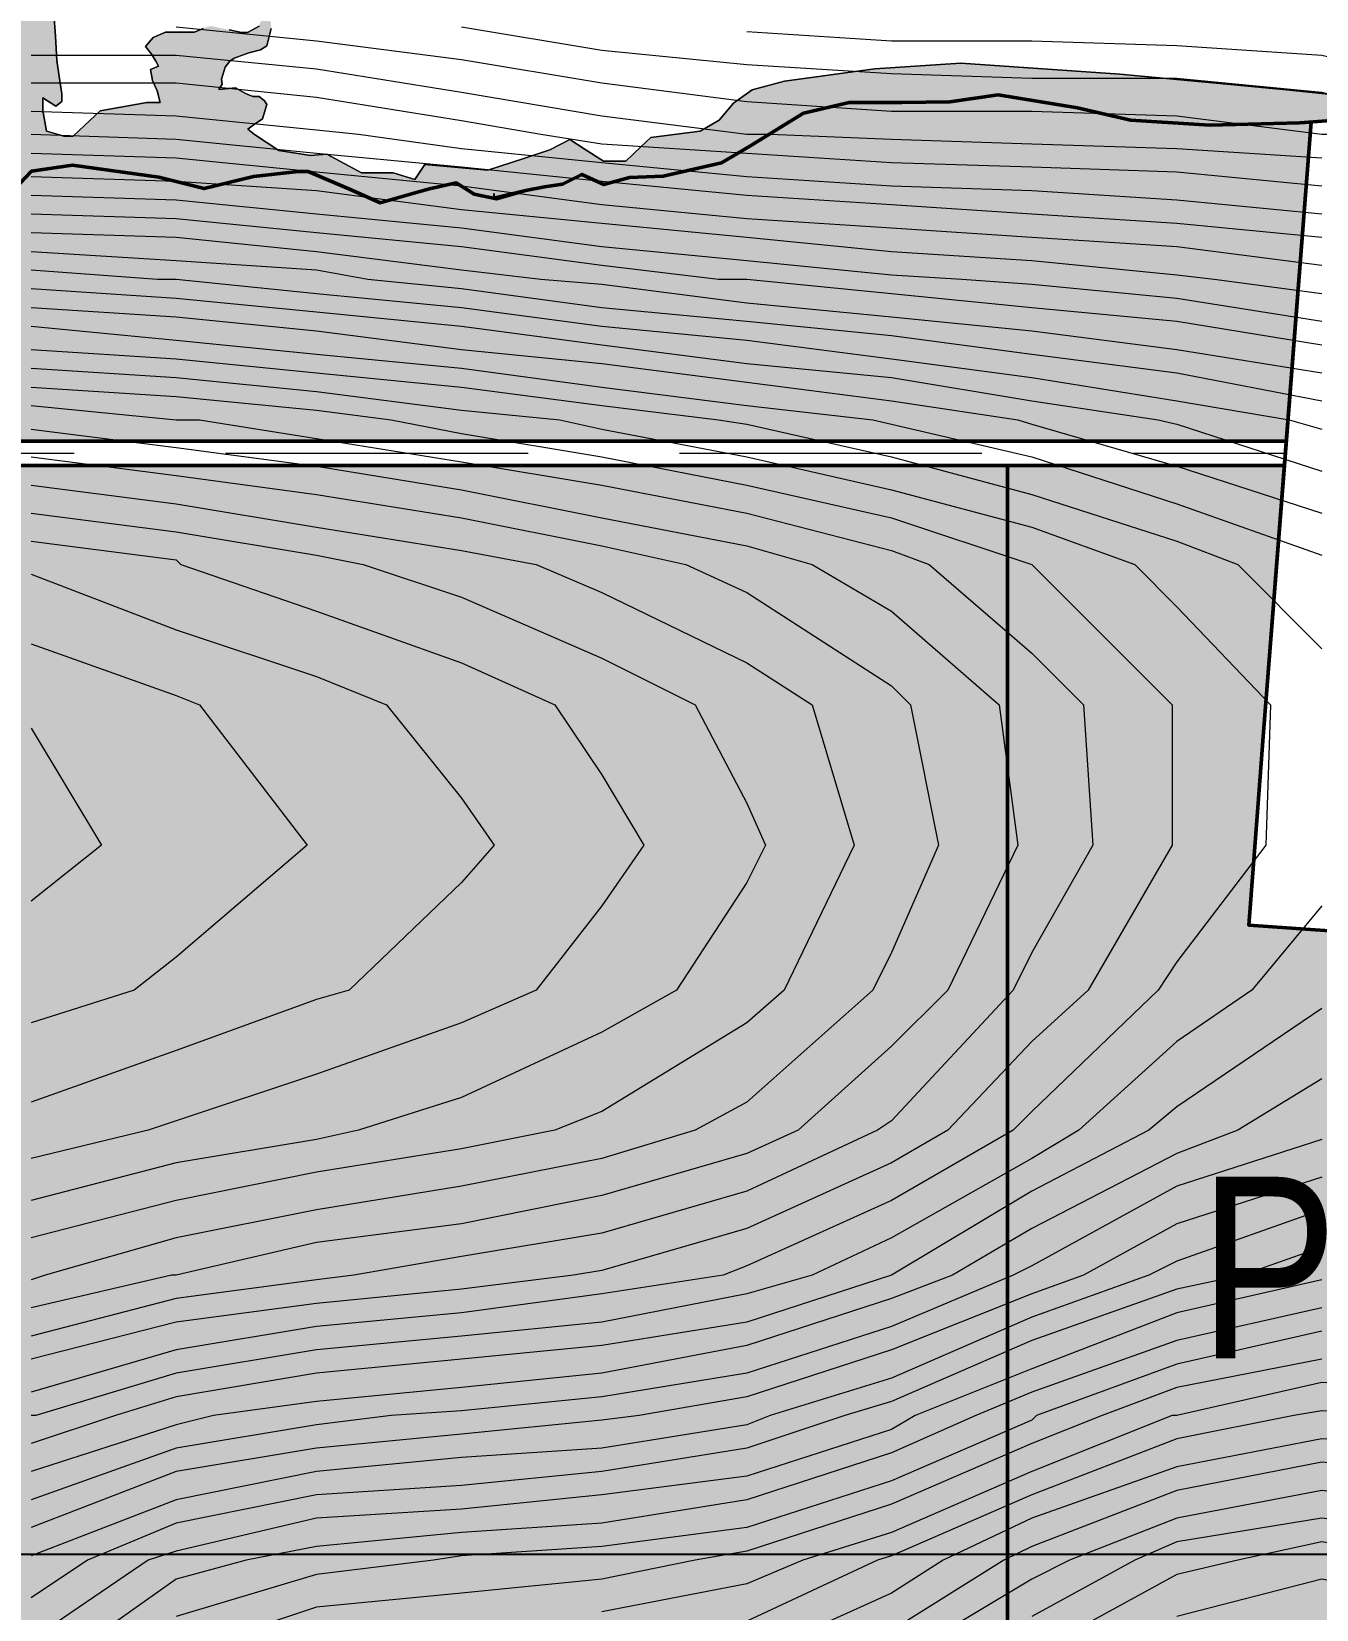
# Model space of a CAD drawing. Header units: metres. Extents: x 199095 to 216734, y 1644234 to 1657008.
# Drawn here: x 207093 to 207624, y 1652477 to 1653129 of the extents above; entities that cross this region are included whole.
import ezdxf

# ---------------------------------------------------------------- set-up
doc = ezdxf.new("R2010")
doc.units = ezdxf.units.M
doc.linetypes.add('DASHED', pattern=[0.75, 0.5, -0.25])
for name, color, linetype in [('250 Ac', 10, 'Continuous'), ('C-ANNO-MATC', 7, 'DASHED'), ('GRID', 7, 'Continuous')]:
    doc.layers.add(name, color=color, linetype=linetype)
doc.layers.add('APSPCL LAND', color=7, linetype='Continuous', true_color=0xd7ecd5)
doc.layers.add('Plot hatching', color=7, linetype='Continuous', true_color=0xffffdb)
for name, color, linetype, lineweight in [('CONTOURS', 8, 'Continuous', 9), ('Plot Boundry', 1, 'Continuous', 50), ('STREAM', 141, 'Continuous', 0)]:
    doc.layers.add(name, color=color, linetype=linetype, lineweight=lineweight)
doc.styles.get("Standard").update_dxf_attribs({"font": 'ARIALN.TTF'})

msp = doc.modelspace()

# ---------------------------------------------------------------- hatches: boundary and pattern name
at = {"layer": 'APSPCL LAND', "linetype": 'ByBlock'}
h = msp.add_hatch(color=256, dxfattribs=at)
h.dxf.hatch_style = 1
h.paths.add_polyline_path([(207621.38, 1653091.58), (207616.56, 1653091.21), (207579.64, 1653090.21), (207546.82, 1653092.38), (207524.88, 1653097.4), (207492.17, 1653102.76), (207472.24, 1653099.91), (207452.31, 1653099.58), (207430.54, 1653099.58), (207411.71, 1653095.2), (207389.6, 1653081.64), (207377.88, 1653074.78), (207353.77, 1653069.26), (207339.87, 1653068.59), (207329.26, 1653065.74), (207320.22, 1653069.93), (207312.18, 1653065.91), (207304.81, 1653064.74), (207297.11, 1653063.23), (207284.88, 1653059.89), (207275.67, 1653061.73), (207268.3, 1653066.41), (207257.23, 1653063.99), (207251.68, 1653062.41), (207236.94, 1653058.23), (207225.22, 1653063.41), (207207.13, 1653071.11), (207202.96, 1653071.07), (207184.57, 1653069.07), (207164.17, 1653064.06), (207145.45, 1653068.73), (207109.84, 1653073.74), (207092.79, 1653071.24), (207076.01, 1653053.63), (207024.76, 1653058.24), (207008.09, 1653071.55), (206980.9, 1653080.28), (206928.94, 1653086.59), (206864.84, 1653098.72), (206846.39, 1653098.72), (206810.16, 1653110.19), (206703.54, 1653105.52), (206644.78, 1653104.55), (206551.4, 1653086.59), (206524.21, 1653086.59), (206471.76, 1653095.81), (206452.82, 1653110.37), (206377.55, 1653098.24), (206281.69, 1653092.39), (206247.64, 1653084.13), (206194.13, 1653068.58), (206145.97, 1653066.63), (206065.92, 1653093.03), (206027.78, 1653096.91), (205992.76, 1653118.69), (205977.08, 1653128.88), (206228.04, 1652959.75), (207611.14, 1652959.75)])
at = {"layer": 'Plot hatching', "linetype": 'ByBlock', "lineweight": 9}
h = msp.add_hatch(color=256, dxfattribs=at)
h.dxf.hatch_style = 1
h.paths.add_polyline_path([(207495.94, 1652949.75), (206877.71, 1652949.75), (206879.76, 1651996.85), (206907.78, 1652029.51), (206976.34, 1652077.68), (207075.11, 1652129.9), (207291.3, 1652227.64), (207380.43, 1652263.69), (207480.08, 1652315.03), (207495.94, 1652323.53)])
h = msp.add_hatch(color=256, dxfattribs=at)
h.dxf.hatch_style = 1
h.paths.add_polyline_path([(207855.47, 1652554.72), (207825.96, 1652554.62), (207818.06, 1652561.88), (207813.18, 1652570.03), (207810.22, 1652587.93), (207806.87, 1652608.21), (207825.14, 1652632.4), (207846.33, 1652636.2), (207855.15, 1652640.52), (207847.81, 1652649.03), (207818.49, 1652667.03), (207795.85, 1652683.67), (207787.64, 1652704.86), (207787.64, 1652734.6), (207795.78, 1652745.8), (207595.62, 1652759.89), (207599.39, 1652808.49), (207601.8, 1652839.49), (207610.36, 1652949.75), (207495.94, 1652949.75), (207495.94, 1652323.53), (207522.32, 1652340.36), (207533.82, 1652350.8), (207530.63, 1652355.49), (207532.49, 1652357.79), (207538.04, 1652355.78), (207548.47, 1652355.78), (207554.68, 1652361.83), (207557.08, 1652374.39), (207565.26, 1652378.9), (207571.47, 1652371.4), (207581.93, 1652380.82), (207581.93, 1652402.22), (207586.68, 1652421), (207648.01, 1652436.88), (207745.71, 1652466.9), (207821.34, 1652446.16)])
at = {"layer": 'STREAM'}
h = msp.add_hatch(color=256, dxfattribs=at)
h.dxf.hatch_style = 1
h.paths.add_polyline_path([(207462.99, 1653217.35), (207473.28, 1653232.58), (207444.24, 1653251.59), (207411.68, 1653299.1), (207378.93, 1653296.4), (207233.92, 1653329.22), (207136, 1653313.53), (207115.79, 1653394.89), (207090.24, 1653417.97), (207057.92, 1653420.92), (207025.4, 1653448.71), (206976.87, 1653471.19), (206939.5, 1653473.5), (206777.27, 1653453.9), (206622.17, 1653400.24), (206549.63, 1653380.61), (206536.13, 1653386.31), (206398.07, 1653312.74), (206425.48, 1653217.93), (206380.77, 1653214.25), (206274.54, 1653205.51), (206177.49, 1653197.52), (206094.98, 1653190.73), (206041.34, 1653185.07), (205987.1, 1653187.19), (205975.14, 1653187.19), (205961.04, 1653189.04), (205949.97, 1653191.93), (205932.58, 1653198.78), (205932.58, 1653205.03), (205934.71, 1653215.83), (205937.27, 1653219.38), (205941.82, 1653218.96), (205943.82, 1653219.95), (205943.82, 1653222.23), (205940.94, 1653225.56), (205935, 1653223.65), (205930.26, 1653222.12), (205915.21, 1653228.06), (205903.69, 1653232.61), (205896.21, 1653236.76), (205869.93, 1653196.55), (205904, 1653176.35), (205992.76, 1653118.69), (206027.78, 1653096.91), (206065.92, 1653093.03), (206145.97, 1653066.63), (206194.13, 1653068.58), (206247.64, 1653084.13), (206281.69, 1653092.39), (206377.55, 1653098.24), (206452.82, 1653110.37), (206471.76, 1653095.81), (206524.21, 1653086.59), (206551.4, 1653086.59), (206644.78, 1653104.55), (206703.54, 1653105.52), (206810.16, 1653110.19), (206846.39, 1653098.72), (206864.84, 1653098.72), (206928.94, 1653086.59), (206980.9, 1653080.28), (207008.09, 1653071.55), (207024.76, 1653058.24), (207076.01, 1653053.63), (207092.79, 1653071.24), (207109.84, 1653073.74), (207145.45, 1653068.73), (207164.17, 1653064.06), (207184.57, 1653069.07), (207202.96, 1653071.07), (207207.13, 1653071.11), (207225.22, 1653063.41), (207236.94, 1653058.23), (207251.68, 1653062.41), (207257.23, 1653063.99), (207268.3, 1653066.41), (207275.67, 1653061.73), (207284.88, 1653059.89), (207297.11, 1653063.23), (207304.81, 1653064.74), (207312.18, 1653065.91), (207320.22, 1653069.93), (207329.26, 1653065.74), (207339.87, 1653068.59), (207353.77, 1653069.26), (207377.88, 1653074.78), (207389.6, 1653081.64), (207411.71, 1653095.2), (207430.54, 1653099.58), (207452.31, 1653099.58), (207472.24, 1653099.91), (207492.17, 1653102.76), (207524.88, 1653097.4), (207546.82, 1653092.38), (207579.64, 1653090.21), (207616.56, 1653091.21), (207642.69, 1653093.21), (207655.92, 1653088.86), (207679.36, 1653081.5), (207704.36, 1653066.08), (207721.95, 1653058.55), (207740.88, 1653063.73), (207747.04, 1653068.55), (207762.58, 1653057.57), (207781.07, 1653046.6), (207804.92, 1653034.55), (207811.9, 1653039.48), (207790.93, 1653055.06), (207778.56, 1653067.96), (207777.48, 1653073.33), (207789.25, 1653080.33), (207802.76, 1653077.36), (207810.02, 1653070.11), (207817.28, 1653069.3), (207829.91, 1653065.54), (207834.22, 1653060.43), (207841.47, 1653053.72), (207849.54, 1653048.35), (207869.44, 1653035.72), (207876.97, 1653029.81), (207883.12, 1653024.98), (207889.33, 1653023.9), (207894.17, 1653022.55), (207900.63, 1653023.9), (207906.27, 1653033.84), (207910.5, 1653041.28), (207919.45, 1653060.17), (207929.66, 1653081.12), (207941.8, 1653100.28), (207957.4, 1653105.12), (207995.93, 1653103.52), (208033.79, 1653103.95), (208108.87, 1653093.54), (208088.08, 1653102.22), (208058.29, 1653106.89), (208039.9, 1653110.1), (208017.41, 1653107.76), (207999.31, 1653110.1), (207982.66, 1653110.39), (207958.13, 1653118.27), (207940.03, 1653129.06), (207943.82, 1653157.95), (207952.88, 1653176.04), (207978.16, 1653205.55), (208016.47, 1653217.69), (208028.62, 1653227.96), (208049.17, 1653238.7), (208068.33, 1653251.3), (208083.28, 1653260.64), (208104.3, 1653269.97), (208124.01, 1653279.53), (208117.28, 1653282.66), (208093.95, 1653279.53), (208080.49, 1653279.53), (208072.68, 1653284.77), (208068.46, 1653291.98), (208066.17, 1653301.12), (208070.38, 1653313.53), (208080.79, 1653322.25), (208086.7, 1653334.06), (208086.7, 1653338.84), (208077.13, 1653335.18), (208073.47, 1653333.5), (208069.25, 1653338.84), (208064.75, 1653348.4), (208056.87, 1653348.4), (208061.09, 1653341.93), (208066.16, 1653333.21), (208066.44, 1653327.59), (208064.47, 1653323.65), (208061.37, 1653319.72), (208056.02, 1653315.78), (208050.47, 1653311.69), (208056.02, 1653298.06), (208064.19, 1653280.91), (208067.56, 1653272.19), (208036.84, 1653257.21), (208030.65, 1653254.4), (208034.59, 1653262.28), (208030.93, 1653268.46), (208024.46, 1653264.53), (208016.58, 1653260.03), (208013.21, 1653258.11), (208014.89, 1653252.15), (208012.92, 1653247.37), (207999.41, 1653236.97), (207977.74, 1653228.81), (207940.87, 1653214.94), (207909.07, 1653206.03), (207882.61, 1653199.28), (207859.25, 1653189.72), (207844.06, 1653186.35), (207839.53, 1653185.34), (207844.62, 1653198.72), (207860.94, 1653224.31), (207887.96, 1653232.75), (207901.47, 1653244.56), (207906.82, 1653255.81), (207914.7, 1653261.43), (207917.51, 1653267.9), (207924.55, 1653278.87), (207941.43, 1653286.18), (207976.05, 1653302.77), (207988.43, 1653309.8), (207990.98, 1653313.52), (208001.11, 1653324.77), (207978.51, 1653312.81), (207959.41, 1653299.21), (207931.12, 1653285.25), (207917.68, 1653280.83), (207913.26, 1653280.83), (207905.65, 1653285.6), (207901.76, 1653287.02), (207893.31, 1653286.12), (207840.98, 1653278.11), (207714.32, 1653248.04), (207588.43, 1653232.58), (207473.28, 1653232.58), (207462.99, 1653217.35), (207502.79, 1653218.54), (207593.4, 1653224.83), (207686.78, 1653235.46), (207758.23, 1653245.73), (207776.75, 1653252.42), (207791.33, 1653252.42), (207818.9, 1653261.87), (207831.63, 1653254.77), (207848.65, 1653264.63), (207856.3, 1653274.98), (207871.35, 1653277.2), (207889.92, 1653279.94), (207898.06, 1653281.67), (207902.25, 1653275.02), (207901.76, 1653265.4), (207891.89, 1653257.76), (207890.5, 1653249.6), (207885.71, 1653245.43), (207876.9, 1653243.12), (207865.61, 1653233.04), (207858.66, 1653232.73), (207854.34, 1653234.89), (207847.86, 1653229.74), (207839.66, 1653227.48), (207832.09, 1653222.39), (207824.2, 1653204.74), (207816.63, 1653196.56), (207815.24, 1653189.77), (207808.59, 1653183.44), (207793.46, 1653162.67), (207784.79, 1653159.63), (207767.8, 1653160.25), (207734.39, 1653150.04), (207720.95, 1653146.18), (207706.9, 1653146.64), (207698.86, 1653146.18), (207676.77, 1653147.72), (207668.28, 1653151.74), (207646.61, 1653156.99), (207633.02, 1653157.92), (207615.72, 1653161.62), (207604.44, 1653162.86), (207594.25, 1653167.95), (207571.01, 1653167.8), (207555.87, 1653167.65), (207547.84, 1653168.42), (207544.44, 1653165.49), (207542.36, 1653163.69), (207537.8, 1653163.69), (207533.47, 1653167.03), (207524.82, 1653166.41), (207492.77, 1653162.09), (207482.73, 1653162.09), (207478.25, 1653164.87), (207476.71, 1653170.12), (207476.71, 1653176.6), (207470.84, 1653179.07), (207467.28, 1653176.29), (207467.28, 1653171.66), (207462.8, 1653170.12), (207458.47, 1653168.62), (207449.36, 1653170.73), (207437.78, 1653177.99), (207424.19, 1653186.48), (207416.93, 1653188.48), (207415.84, 1653190.64), (207430.29, 1653199.25)])
h.paths.add_polyline_path([(207099.42, 1653149.85), (207102.72, 1653157.23), (207103.11, 1653160.52), (207107.2, 1653160.52), (207109.97, 1653164.87), (207115.24, 1653167.9), (207123.05, 1653172.38), (207126.19, 1653180.58), (207126.06, 1653184.01), (207121.71, 1653180.19), (207122.37, 1653189.15), (207122.7, 1653193.67), (207118.28, 1653197.58), (207114.2, 1653195.21), (207114.2, 1653189.15), (207108.39, 1653189.15), (207111.56, 1653203.42), (207111.96, 1653208.82), (207112.54, 1653216.85), (207115.25, 1653219.75), (207155.2, 1653226.21), (207181.87, 1653226.21), (207192.81, 1653229.26), (207197.69, 1653229.26), (207197.55, 1653226.23), (207202.83, 1653226.23), (207207.97, 1653228.73), (207212.45, 1653228.73), (207216.28, 1653232.29), (207219.88, 1653232.53), (207225.77, 1653233.08), (207232.1, 1653235.32), (207236.17, 1653238.81), (207238.24, 1653239.72), (207244.1, 1653239.3), (207256.35, 1653236.42), (207262.05, 1653231.63), (207271.46, 1653220.91), (207275.21, 1653216.63), (207280.49, 1653208.95), (207283.76, 1653208.7), (207283.76, 1653207.86), (207287.21, 1653207.15), (207289.83, 1653208.02), (207293.1, 1653209.11), (207295.42, 1653209.4), (207295.53, 1653206.87), (207297.7, 1653206.55), (207299.49, 1653206.55), (207301.47, 1653206.55), (207302.37, 1653205.98), (207301.41, 1653205.21), (207301.41, 1653204.45), (207302.11, 1653203.04), (207303.26, 1653201.89), (207304.67, 1653201.89), (207305.5, 1653202.4), (207306.4, 1653204.46), (207307.85, 1653205.84), (207309.15, 1653205.92), (207311.45, 1653206.04), (207313.58, 1653207.1), (207314.46, 1653204.83), (207317.43, 1653206.07), (207318.33, 1653206.58), (207320.18, 1653208.94), (207320.82, 1653211.24), (207323.44, 1653213.73), (207326.69, 1653214.68), (207330.65, 1653213.85), (207336.4, 1653211.3), (207342.27, 1653208.3), (207343.03, 1653206.58), (207340.97, 1653203.75), (207344.4, 1653201.79), (207352.71, 1653197.07), (207367.2, 1653190.24), (207388.69, 1653184.38), (207401.34, 1653181.22), (207406.06, 1653179.16), (207409.09, 1653179.16), (207411.58, 1653177.97), (207415.32, 1653176.18), (207415.32, 1653173.91), (207425.24, 1653166.11), (207433.85, 1653159.29), (207438.89, 1653155.23), (207444.79, 1653153.75), (207451.45, 1653149.69), (207462.18, 1653148.23), (207467.06, 1653148.23), (207475.02, 1653148.23), (207478.6, 1653151.8), (207480.88, 1653151.8), (207483.8, 1653147.9), (207490.63, 1653147.74), (207499.57, 1653147.74), (207512.9, 1653145.96), (207523.46, 1653148.72), (207531.54, 1653150.44), (207535.84, 1653152.65), (207540.2, 1653154.89), (207547.84, 1653154.89), (207561.06, 1653155.21), (207563.34, 1653155.21), (207570.82, 1653155.21), (207575.2, 1653158.94), (207576.99, 1653156.02), (207581.87, 1653155.86), (207586.42, 1653158.46), (207590, 1653155.53), (207596.01, 1653154.88), (207600.85, 1653155.24), (207606.25, 1653151.64), (207612, 1653147.8), (207615.09, 1653148), (207624.78, 1653150.82), (207628.52, 1653147.58), (207636.7, 1653143.28), (207638.44, 1653144.99), (207641.97, 1653146.66), (207640.58, 1653144.79), (207639.07, 1653142.76), (207642.2, 1653138.8), (207647.38, 1653138.8), (207653.68, 1653142.04), (207654.7, 1653140.72), (207656.32, 1653138.11), (207660.39, 1653138.11), (207662.83, 1653140.32), (207665.16, 1653138.9), (207665.16, 1653135.24), (207666.28, 1653132.6), (207670.14, 1653133.42), (207672.68, 1653133.11), (207675.02, 1653130.98), (207685.28, 1653128.95), (207690.36, 1653130.17), (207693.71, 1653131.69), (207698.89, 1653131.69), (207706.11, 1653127.63), (207708.65, 1653129.69), (207722.41, 1653133.05), (207741.06, 1653136.15), (207750.98, 1653143.65), (207752.53, 1653138.22), (207756.68, 1653138.22), (207762.12, 1653141.06), (207772.49, 1653140.8), (207784.41, 1653143.91), (207791.66, 1653142.1), (207803.07, 1653135.11), (207808.51, 1653128.12), (207805.14, 1653121.13), (207789.49, 1653108.43), (207784.22, 1653107.21), (207781.08, 1653111.76), (207774.5, 1653111.66), (207769.74, 1653110.45), (207769.74, 1653105.69), (207766.91, 1653104.28), (207761.04, 1653107.84), (207750.86, 1653103.96), (207739.54, 1653099.6), (207720.56, 1653098.14), (207700.67, 1653094.91), (207697.76, 1653098.63), (207692.43, 1653104.44), (207687.57, 1653102.34), (207686.28, 1653097.61), (207681.97, 1653097.61), (207671.89, 1653099.6), (207656.03, 1653102.71), (207653.91, 1653105.24), (207654.62, 1653107.86), (207650.68, 1653110.99), (207642.79, 1653110.79), (207636.32, 1653109.52), (207634.61, 1653106.45), (207632.49, 1653102.67), (207611.2, 1653104.8), (207586.6, 1653107.14), (207542.41, 1653111.36), (207476.76, 1653115.9), (207441.25, 1653113.58), (207403.91, 1653108.42), (207390.56, 1653104.89), (207382.84, 1653099.42), (207376.89, 1653092.35), (207369.11, 1653087.82), (207348.7, 1653085.13), (207344.61, 1653081.26), (207338.32, 1653075.34), (207329.17, 1653075.34), (207321.14, 1653080.54), (207315.2, 1653084.39), (207306.97, 1653080.03), (207296.19, 1653076.53), (207281.29, 1653071.7), (207255.32, 1653073.96), (207251.19, 1653067.79), (207242.24, 1653070.63), (207229.17, 1653070.63), (207214.81, 1653078.31), (207208.14, 1653077.8), (207195.06, 1653079.85), (207184.94, 1653086.42), (207182.17, 1653088.66), (207184.44, 1653090.22), (207188.34, 1653092.93), (207190.05, 1653098.83), (207189.14, 1653100.28), (207186.94, 1653102.14), (207184.34, 1653102.14), (207181.23, 1653103.34), (207177.12, 1653105.64), (207170.2, 1653104.97), (207171.58, 1653107.22), (207171.33, 1653109.23), (207172.9, 1653114.17), (207174.71, 1653116.73), (207176.53, 1653117.92), (207182.6, 1653120.11), (207187.43, 1653121.36), (207190.12, 1653123.05), (207191.84, 1653130.25), (207191.72, 1653132.76), (207189.6, 1653134.24), (207187.96, 1653134.24), (207186.83, 1653131.15), (207182.01, 1653128.53), (207179.66, 1653128.61), (207174.57, 1653129.63), (207166.82, 1653131.23), (207163.74, 1653130.2), (207160.17, 1653128.62), (207155.3, 1653128.62), (207148.25, 1653128.62), (207143.09, 1653126.53), (207140.01, 1653122.76), (207142.59, 1653119.5), (207144.18, 1653116.71), (207145.37, 1653114.63), (207142, 1653113.24), (207142.89, 1653108.67), (207144.78, 1653104.5), (207146.05, 1653099.61), (207140.5, 1653099.61), (207121.26, 1653096.19), (207114.79, 1653090.13), (207110.1, 1653085.73), (207106.15, 1653085.73), (207102.85, 1653086.69), (207099.08, 1653087.78), (207097.58, 1653096.31), (207097.58, 1653101.58), (207102.85, 1653098.15), (207105.35, 1653099.99), (207105.35, 1653103.16), (207104.3, 1653110.4), (207103.34, 1653117), (207102.72, 1653127.04), (207102.14, 1653136.35), (207101.7, 1653143.32)], flags=16)

# ---------------------------------------------------------------- linework, layer by layer
at = {"linetype": 'ByBlock'}
msp.add_lwpolyline([(206228.04, 1652959.75), (207611.14, 1652959.75), (207621.38, 1653091.58), (207616.56, 1653091.21), (207579.64, 1653090.21), (207546.82, 1653092.38), (207524.88, 1653097.4), (207492.17, 1653102.76), (207472.24, 1653099.91), (207452.31, 1653099.58), (207430.54, 1653099.58), (207411.71, 1653095.2), (207389.6, 1653081.64), (207377.88, 1653074.78), (207353.77, 1653069.26), (207339.87, 1653068.59), (207329.26, 1653065.74), (207320.22, 1653069.93), (207312.18, 1653065.91), (207304.81, 1653064.74), (207297.11, 1653063.23), (207284.88, 1653059.89), (207275.67, 1653061.73), (207268.3, 1653066.41), (207257.23, 1653063.99), (207251.68, 1653062.41), (207236.94, 1653058.23), (207225.22, 1653063.41), (207207.13, 1653071.11), (207202.96, 1653071.07), (207184.57, 1653069.07), (207164.17, 1653064.06), (207145.45, 1653068.73), (207109.84, 1653073.74), (207092.79, 1653071.24)], dxfattribs=at)
at = {"flags": 128}
msp.add_lwpolyline([(207283.87, 1653062.03), (207283.87, 1653060.09)], dxfattribs=at)
msp.add_lwpolyline([(207283.87, 1653062.03), (207283.87, 1653060.09)], dxfattribs=at)
at = {"layer": '250 Ac', "linetype": 'ByBlock', "lineweight": 50, "flags": 128}
for points in [[(206242.88, 1652949.75), (207610.36, 1652949.75), (207621.38, 1653091.58), (207616.56, 1653091.21), (207579.64, 1653090.21), (207546.82, 1653092.38), (207524.88, 1653097.4), (207492.17, 1653102.76), (207472.24, 1653099.91), (207452.31, 1653099.58), (207430.54, 1653099.58), (207411.71, 1653095.2), (207389.6, 1653081.64), (207377.88, 1653074.78), (207353.77, 1653069.26), (207339.87, 1653068.59), (207329.26, 1653065.74), (207320.22, 1653069.93), (207312.18, 1653065.91), (207304.81, 1653064.74), (207297.11, 1653063.23), (207284.88, 1653059.89), (207275.67, 1653061.73), (207268.3, 1653066.41), (207257.23, 1653063.99), (207251.68, 1653062.41), (207236.94, 1653058.23), (207225.22, 1653063.41), (207207.13, 1653071.11), (207202.96, 1653071.07), (207184.57, 1653069.07), (207164.17, 1653064.06), (207145.45, 1653068.73), (207109.84, 1653073.74), (207092.79, 1653071.24)], [(207795.78, 1652745.8), (207595.62, 1652759.89), (207599.39, 1652808.49), (207601.8, 1652839.49), (207621.38, 1653091.58), (207616.56, 1653091.21), (207579.64, 1653090.21), (207546.82, 1653092.38), (207524.88, 1653097.4), (207492.17, 1653102.76), (207472.24, 1653099.91), (207452.31, 1653099.58), (207430.54, 1653099.58), (207411.71, 1653095.2), (207389.6, 1653081.64), (207377.88, 1653074.78), (207353.77, 1653069.26), (207339.87, 1653068.59), (207329.26, 1653065.74), (207320.22, 1653069.93), (207312.18, 1653065.91), (207304.81, 1653064.74), (207297.11, 1653063.23), (207284.88, 1653059.89), (207275.67, 1653061.73), (207268.3, 1653066.41), (207257.23, 1653063.99), (207251.68, 1653062.41), (207236.94, 1653058.23), (207225.22, 1653063.41), (207207.13, 1653071.11), (207202.96, 1653071.07), (207184.57, 1653069.07), (207164.17, 1653064.06), (207145.45, 1653068.73), (207109.84, 1653073.74), (207092.79, 1653071.24)], [(206228.04, 1652959.75), (207611.14, 1652959.75)], [(207821.34, 1652446.16), (207855.47, 1652554.72), (207825.96, 1652554.62), (207818.06, 1652561.88), (207813.18, 1652570.03), (207810.22, 1652587.93), (207806.87, 1652608.21), (207825.14, 1652632.4), (207846.33, 1652636.2), (207855.15, 1652640.52), (207847.81, 1652649.03), (207818.49, 1652667.03), (207795.85, 1652683.67), (207787.64, 1652704.86), (207787.64, 1652734.6), (207795.78, 1652745.8), (207595.62, 1652759.89), (207599.39, 1652808.49), (207601.8, 1652839.49), (207610.36, 1652949.75), (207495.94, 1652949.75), (207495.94, 1652323.53)]]:
    msp.add_lwpolyline(points, dxfattribs=at)
msp.add_lwpolyline([(207495.94, 1652949.75), (206877.71, 1652949.75), (206879.76, 1651996.85), (206907.78, 1652029.51), (206976.34, 1652077.68), (207075.11, 1652129.9), (207291.3, 1652227.64), (207380.43, 1652263.69), (207480.08, 1652315.03), (207495.94, 1652323.53)], close=True, dxfattribs=at)
at = {"layer": 'C-ANNO-MATC', "lineweight": 9, "ltscale": 250, "flags": 128}
msp.add_lwpolyline([(206235.46, 1652954.75), (207610.36, 1652954.75)], dxfattribs=at)
at = {"layer": 'CONTOURS', "flags": 128}
for points in [[(207270.45, 1653130.88), (207328.39, 1653121.25), (207388.27, 1653115.38), (207448.14, 1653111.62), (207506.09, 1653109.62), (207565.97, 1653109.62), (207625.84, 1653103.88), (207683.78, 1653088.38), (207691.52, 1653086.5), (207743.67, 1653073), (207801.61, 1653059.38), (207861.48, 1653051.75), (207921.36, 1653049.75), (207979.31, 1653055.5), (208037.25, 1653086.5), (208039.19, 1653088.38), (208083.61, 1653144.38)], [(207388.27, 1653129), (207448.14, 1653125.12), (207506.09, 1653125.12), (207565.97, 1653123.12), (207625.84, 1653119.25), (207683.78, 1653105.75), (207737.88, 1653086.5), (207743.67, 1653084.5), (207801.61, 1653071), (207861.48, 1653063.25), (207921.36, 1653065.25), (207979.31, 1653080.62), (207987.03, 1653086.5), (208039.19, 1653144.38)], [(207152.62, 1653130.88), (207210.58, 1653125.12), (207270.45, 1653117.38), (207328.39, 1653107.75), (207388.27, 1653100), (207448.14, 1653096.12), (207506.09, 1653096.12), (207565.97, 1653094.12), (207625.84, 1653086.5), (207629.7, 1653086.5), (207683.78, 1653076.75), (207743.67, 1653061.38), (207801.61, 1653047.88), (207861.48, 1653038.12), (207921.36, 1653032.38), (207979.31, 1653028.5), (208008.28, 1653026.62), (208039.19, 1653022.75), (208087.47, 1652968.62), (208097.12, 1652949.38), (208143.48, 1652908.75), (208157, 1652904.88), (208180.19, 1652908.75)], [(207092.75, 1653119.25), (207152.62, 1653119.25), (207210.58, 1653113.5), (207270.45, 1653103.88), (207328.39, 1653094.12), (207328.39, 1653094.12), (207388.27, 1653086.5), (207397.92, 1653086.5), (207448.14, 1653084.5), (207506.09, 1653082.62), (207565.97, 1653080.62), (207625.84, 1653076.75)], [(207092.75, 1653107.75), (207152.62, 1653107.75), (207210.58, 1653101.88), (207270.45, 1653092.25), (207303.28, 1653086.5), (207328.39, 1653082.62), (207388.27, 1653078.75), (207448.14, 1653074.88), (207506.09, 1653073), (207565.97, 1653071), (207625.84, 1653065.25)], [(207092.75, 1653096.12), (207152.62, 1653094.12), (207210.58, 1653088.38), (207227.95, 1653086.5), (207270.45, 1653080.62), (207328.39, 1653074.88), (207388.27, 1653069.12), (207448.14, 1653065.25), (207506.09, 1653063.25), (207565.97, 1653059.38), (207625.84, 1653053.62)], [(207092.75, 1653086.5), (207152.62, 1653084.5), (207210.58, 1653078.75), (207270.45, 1653073), (207328.39, 1653067.12), (207388.27, 1653061.38), (207448.14, 1653057.5), (207506.09, 1653053.62), (207565.97, 1653049.75), (207625.84, 1653044)], [(207092.75, 1653078.75), (207152.62, 1653076.75), (207210.58, 1653071), (207270.45, 1653065.25), (207328.39, 1653057.5), (207388.27, 1653051.75), (207448.14, 1653047.88), (207506.09, 1653044), (207565.97, 1653040.12), (207625.84, 1653032.38)], [(207092.75, 1653069.12), (207152.62, 1653067.12), (207210.58, 1653063.25), (207270.45, 1653055.5), (207328.39, 1653049.75), (207388.27, 1653044), (207448.14, 1653038.12), (207506.09, 1653034.38), (207565.97, 1653028.5), (207581.42, 1653026.62), (207625.84, 1653020.75)], [(207092.75, 1653061.38), (207152.62, 1653059.38), (207210.58, 1653053.62), (207270.45, 1653047.88), (207328.39, 1653040.12), (207388.27, 1653034.38), (207448.14, 1653028.5), (207477.12, 1653026.62), (207506.09, 1653024.62), (207565.97, 1653018.88), (207625.84, 1653009.25)], [(207092.75, 1653053.62), (207152.62, 1653051.75), (207210.58, 1653045.88), (207270.45, 1653040.12), (207328.39, 1653032.38), (207376.69, 1653026.62), (207388.27, 1653026.62), (207448.14, 1653020.75), (207506.09, 1653015), (207565.97, 1653009.25), (207625.84, 1652999.5)], [(207092.75, 1653045.88), (207152.62, 1653044), (207210.58, 1653038.12), (207270.45, 1653030.5), (207303.28, 1653026.62), (207328.39, 1653024.62), (207388.27, 1653016.88), (207448.14, 1653011.12), (207506.09, 1653005.38), (207565.97, 1652997.62), (207625.84, 1652988)], [(207092.75, 1653038.12), (207152.62, 1653034.38), (207210.58, 1653030.5), (207231.81, 1653026.62), (207270.45, 1653022.75), (207328.39, 1653015), (207388.27, 1653009.25), (207448.14, 1653003.38), (207506.09, 1652995.75), (207565.97, 1652988), (207625.84, 1652976.38)], [(207092.75, 1653030.5), (207144.91, 1653026.62), (207152.62, 1653026.62), (207210.58, 1653020.75), (207270.45, 1653015), (207328.39, 1653007.25), (207388.27, 1653001.5), (207448.14, 1652993.75), (207506.09, 1652986), (207565.97, 1652976.38), (207612.33, 1652968.62), (207625.84, 1652964.75)], [(207092.75, 1653022.75), (207152.62, 1653018.88), (207210.58, 1653013.12), (207270.45, 1653007.25), (207328.39, 1652999.5), (207388.27, 1652991.88), (207448.14, 1652986), (207506.09, 1652976.38), (207558.23, 1652968.62), (207565.97, 1652966.75), (207625.84, 1652947.38)], [(207092.75, 1653015), (207152.62, 1653011.12), (207210.58, 1653005.38), (207270.45, 1652997.62), (207328.39, 1652991.88), (207388.27, 1652984.12), (207448.14, 1652976.38), (207500.3, 1652968.62), (207506.09, 1652966.75), (207565.97, 1652949.38), (207625.84, 1652930)], [(207092.75, 1653007.25), (207152.62, 1653001.5), (207210.58, 1652995.75), (207270.45, 1652989.88), (207328.39, 1652982.12), (207388.27, 1652974.5), (207440.42, 1652968.62), (207448.14, 1652966.75), (207506.09, 1652953.25), (207565.97, 1652933.88), (207625.84, 1652912.62)], [(207092.75, 1652997.62), (207152.62, 1652993.75), (207210.58, 1652988), (207270.45, 1652982.12), (207328.39, 1652974.5), (207376.69, 1652968.62), (207388.27, 1652966.75), (207448.14, 1652953.25), (207506.09, 1652937.75), (207565.97, 1652918.5), (207591.08, 1652908.75), (207625.84, 1652874)], [(207092.75, 1652989.88), (207152.62, 1652986), (207210.58, 1652980.25), (207270.45, 1652972.5), (207311.02, 1652968.62), (207328.39, 1652964.75), (207388.27, 1652953.25), (207448.14, 1652939.62), (207506.09, 1652924.25), (207548.58, 1652908.75), (207565.97, 1652891.38), (207604.59, 1652850.88), (207602.67, 1652792.88), (207565.97, 1652744.62), (207565.97, 1652744.62), (207558.23, 1652733), (207506.09, 1652682.88), (207498.36, 1652675.12), (207448.14, 1652646.12), (207388.27, 1652619.12), (207378.61, 1652615.25), (207328.39, 1652607.5), (207270.45, 1652599.75), (207210.58, 1652594), (207152.62, 1652584.38), (207092.75, 1652567)], [(207092.75, 1652982.12), (207152.62, 1652978.25), (207210.58, 1652972.5), (207241.47, 1652968.62), (207270.45, 1652962.88), (207328.39, 1652953.25), (207388.27, 1652941.62), (207448.14, 1652928.12), (207506.09, 1652908.75), (207506.09, 1652908.75), (207564.03, 1652850.88), (207564.03, 1652792.88), (207529.27, 1652733), (207506.09, 1652711.75), (207471.33, 1652675.12), (207448.14, 1652661.62), (207388.27, 1652634.5), (207328.39, 1652617.12), (207316.8, 1652615.25), (207270.45, 1652609.5), (207210.58, 1652603.62), (207152.62, 1652595.88), (207092.75, 1652580.5)], [(207092.75, 1652974.5), (207152.62, 1652968.62), (207162.28, 1652968.62), (207210.58, 1652960.88), (207270.45, 1652951.25), (207328.39, 1652941.62), (207388.27, 1652930), (207448.14, 1652914.62), (207463.59, 1652908.75), (207506.09, 1652872.12), (207527.34, 1652850.88), (207531.2, 1652792.88), (207506.09, 1652748.5), (207498.36, 1652733), (207448.14, 1652679), (207442.34, 1652675.12), (207388.27, 1652650), (207328.39, 1652632.62), (207270.45, 1652623), (207226.02, 1652615.25), (207210.58, 1652613.38), (207152.62, 1652605.62), (207092.75, 1652590.12)], [(207092.75, 1652964.75), (207152.62, 1652957.12), (207210.58, 1652949.38), (207270.45, 1652939.62), (207328.39, 1652928.12), (207388.27, 1652916.5), (207415.31, 1652908.75), (207448.14, 1652889.5), (207492.58, 1652850.88), (207500.3, 1652792.88), (207471.33, 1652733), (207448.14, 1652709.88), (207409.52, 1652675.12), (207388.27, 1652665.5), (207328.39, 1652648.12), (207270.45, 1652636.5), (207210.58, 1652628.75), (207152.62, 1652615.25), (207150.69, 1652615.25), (207092.75, 1652601.75)], [(207092.75, 1652953.25), (207152.62, 1652945.5), (207210.58, 1652937.75), (207270.45, 1652928.12), (207328.39, 1652916.5), (207363.16, 1652908.75), (207388.27, 1652897.25), (207448.14, 1652858.62), (207455.88, 1652850.88), (207467.45, 1652792.88), (207448.14, 1652748.5), (207440.42, 1652733), (207388.27, 1652686.75), (207367.02, 1652675.12), (207328.39, 1652663.5), (207270.45, 1652652), (207210.58, 1652642.25), (207152.62, 1652630.75), (207098.55, 1652615.25), (207092.75, 1652613.38)], [(207092.75, 1652941.62), (207152.62, 1652933.88), (207210.58, 1652924.25), (207270.45, 1652914.62), (207301.36, 1652908.75), (207328.39, 1652897.25), (207388.27, 1652868.25), (207415.31, 1652850.88), (207432.69, 1652792.88), (207403.72, 1652733), (207388.27, 1652719.5), (207328.39, 1652682.88), (207309.08, 1652675.12), (207270.45, 1652667.38), (207210.58, 1652657.75), (207152.62, 1652646.12), (207092.75, 1652630.75)], [(207092.75, 1652930), (207152.62, 1652922.25), (207210.58, 1652912.62), (207229.89, 1652908.75), (207270.45, 1652895.25), (207328.39, 1652870.12), (207367.02, 1652850.88), (207388.27, 1652810.25), (207396, 1652792.88), (207388.27, 1652777.5), (207359.3, 1652733), (207328.39, 1652715.62), (207270.45, 1652688.62), (207227.95, 1652675.12), (207210.58, 1652671.25), (207152.62, 1652661.62), (207092.75, 1652646.12)], [(207092.75, 1652918.5), (207152.62, 1652910.75), (207154.56, 1652908.75), (207210.58, 1652889.5), (207270.45, 1652868.25), (207309.08, 1652850.88), (207328.39, 1652821.88), (207345.78, 1652792.88), (207328.39, 1652767.75), (207301.36, 1652733), (207270.45, 1652719.5), (207210.58, 1652698.25), (207152.62, 1652679), (207141.03, 1652675.12), (207092.75, 1652663.5)], [(207092.75, 1652904.88), (207152.62, 1652881.75), (207210.58, 1652862.5), (207239.55, 1652850.88), (207270.45, 1652812.25), (207283.97, 1652792.88), (207270.45, 1652777.5), (207224.09, 1652733), (207210.58, 1652729.12), (207152.62, 1652708), (207092.75, 1652686.75)], [(207092.75, 1652876), (207152.62, 1652854.75), (207162.28, 1652850.88), (207206.7, 1652792.88), (207152.62, 1652746.62), (207135.25, 1652733), (207092.75, 1652719.5)], [(207092.75, 1652841.25), (207121.72, 1652792.88), (207092.75, 1652769.75)], [(207625.84, 1652767.75), (207596.88, 1652733), (207565.97, 1652711.75), (207525.41, 1652675.12), (207506.09, 1652663.5), (207448.14, 1652630.75), (207415.31, 1652615.25), (207388.27, 1652607.5), (207328.39, 1652595.88), (207270.45, 1652590.12), (207210.58, 1652584.38), (207152.62, 1652574.75), (207094.69, 1652557.25), (207092.75, 1652557.25)], [(207625.84, 1652725.38), (207565.97, 1652684.75), (207554.38, 1652675.12), (207506.09, 1652650), (207448.14, 1652615.25), (207448.14, 1652615.25), (207388.27, 1652595.88), (207328.39, 1652586.25), (207270.45, 1652580.5), (207210.58, 1652574.75), (207152.62, 1652565), (207127.52, 1652557.25), (207092.75, 1652545.75)], [(207625.84, 1652696.38), (207591.08, 1652675.12), (207565.97, 1652665.5), (207506.09, 1652634.5), (207473.25, 1652615.25), (207448.14, 1652605.62), (207388.27, 1652586.25), (207328.39, 1652574.75), (207270.45, 1652568.88), (207210.58, 1652563.12), (207168.08, 1652557.25), (207152.62, 1652553.5), (207092.75, 1652534.12)], [(207625.84, 1652671.25), (207565.97, 1652652), (207506.09, 1652619.12), (207498.36, 1652615.25), (207448.14, 1652594), (207388.27, 1652574.75), (207328.39, 1652565), (207270.45, 1652559.25), (207241.47, 1652557.25), (207210.58, 1652553.5), (207152.62, 1652543.75), (207092.75, 1652522.5)], [(207625.84, 1652655.75), (207565.97, 1652636.5), (207527.34, 1652615.25), (207506.09, 1652607.5), (207448.14, 1652584.38), (207388.27, 1652565), (207343.84, 1652557.25), (207328.39, 1652555.38), (207270.45, 1652549.62), (207210.58, 1652543.75), (207152.62, 1652534.12), (207092.75, 1652511)], [(207625.84, 1652642.25), (207565.97, 1652621), (207554.38, 1652615.25), (207506.09, 1652597.88), (207448.14, 1652572.75), (207397.92, 1652557.25), (207388.27, 1652553.5), (207328.39, 1652543.75), (207270.45, 1652539.88), (207210.58, 1652534.12), (207152.62, 1652522.5), (207092.75, 1652499.38)], [(207625.84, 1652626.88), (207593.02, 1652615.25), (207565.97, 1652609.5), (207506.09, 1652588.25), (207448.14, 1652563.12), (207428.83, 1652557.25), (207388.27, 1652543.75), (207328.39, 1652534.12), (207270.45, 1652528.38), (207210.58, 1652524.5), (207152.62, 1652512.88), (207115.92, 1652497.5), (207092.75, 1652482)], [(207625.84, 1652613.38), (207565.97, 1652599.75), (207506.09, 1652576.62), (207457.8, 1652557.25), (207448.14, 1652551.5), (207388.27, 1652532.25), (207328.39, 1652524.5), (207270.45, 1652518.62), (207210.58, 1652514.88), (207152.62, 1652501.25), (207141.03, 1652497.5), (207092.75, 1652464.62)], [(207625.84, 1652601.75), (207565.97, 1652588.25), (207506.09, 1652567), (207482.91, 1652557.25), (207448.14, 1652541.88), (207388.27, 1652522.5), (207328.39, 1652512.88), (207270.45, 1652509), (207210.58, 1652503.25), (207181.59, 1652497.5), (207152.62, 1652489.75), (207092.75, 1652447.25)], [(207625.84, 1652592.12), (207565.97, 1652578.5), (207508.02, 1652557.25), (207506.09, 1652555.38), (207448.14, 1652530.25), (207448.14, 1652530.25), (207388.27, 1652511), (207328.39, 1652503.25), (207270.45, 1652499.38), (207258.86, 1652497.5), (207210.58, 1652491.62), (207152.62, 1652474.25)], [(207625.84, 1652580.5), (207565.97, 1652568.88), (207535.06, 1652557.25), (207506.09, 1652545.75), (207448.14, 1652520.62), (207388.27, 1652501.25), (207367.02, 1652497.5), (207328.39, 1652489.75), (207270.45, 1652483.88), (207210.58, 1652478.12), (207152.62, 1652458.88)], [(207979.31, 1652464.62), (207921.36, 1652485.88), (207882.73, 1652497.5), (207861.48, 1652503.25), (207801.61, 1652524.5), (207743.67, 1652549.62), (207718.56, 1652557.25), (207683.78, 1652567), (207625.84, 1652570.88), (207565.97, 1652557.25), (207564.03, 1652557.25), (207506.09, 1652534.12), (207448.14, 1652509), (207411.45, 1652497.5), (207388.27, 1652487.75), (207328.39, 1652476.25)], [(207921.36, 1652462.62), (207861.48, 1652483.88), (207834.45, 1652497.5), (207801.61, 1652511), (207743.67, 1652536.12), (207683.78, 1652555.38), (207658.67, 1652557.25), (207625.84, 1652559.25), (207614.25, 1652557.25), (207565.97, 1652547.62), (207506.09, 1652524.5), (207448.14, 1652499.38), (207442.34, 1652497.5), (207388.27, 1652472.38)], [(207861.48, 1652464.62), (207801.61, 1652495.5), (207797.75, 1652497.5), (207743.67, 1652522.5), (207683.78, 1652543.75), (207625.84, 1652547.62), (207565.97, 1652536.12), (207506.09, 1652514.88), (207469.39, 1652497.5), (207448.14, 1652483.88), (207388.27, 1652456.88)], [(207801.61, 1652476.25), (207770.7, 1652497.5), (207743.67, 1652511), (207683.78, 1652532.25), (207625.84, 1652538), (207565.97, 1652526.38), (207506.09, 1652503.25), (207494.5, 1652497.5), (207448.14, 1652468.5)], [(207801.61, 1652458.88), (207743.67, 1652497.5), (207741.73, 1652497.5), (207683.78, 1652518.62), (207625.84, 1652526.38), (207565.97, 1652514.88), (207521.55, 1652497.5), (207506.09, 1652489.75), (207448.14, 1652455)], [(207801.61, 1652439.5), (207743.67, 1652480), (207710.83, 1652497.5), (207683.78, 1652507.12), (207625.84, 1652514.88), (207565.97, 1652505.12), (207548.58, 1652497.5), (207506.09, 1652474.25)], [(207743.67, 1652462.62), (207683.78, 1652495.5), (207670.27, 1652497.5), (207625.84, 1652505.12), (207591.08, 1652497.5), (207565.97, 1652491.62), (207506.09, 1652458.88)], [(207743.67, 1652443.38), (207683.78, 1652478.12), (207625.84, 1652489.75), (207565.97, 1652474.25)]]:
    msp.add_lwpolyline(points, dxfattribs=at)
at = {"layer": 'GRID'}
msp.add_line((199594.67, 1652500), (213350, 1652500), dxfattribs=at)
at = {"layer": 'Plot Boundry', "lineweight": 50, "flags": 128}
for points in [[(207642.69, 1653093.21), (207616.56, 1653091.21), (207579.64, 1653090.21), (207546.82, 1653092.38), (207524.88, 1653097.4), (207492.17, 1653102.76), (207472.24, 1653099.91), (207452.31, 1653099.58), (207430.54, 1653099.58), (207411.71, 1653095.2), (207389.6, 1653081.64), (207377.88, 1653074.78), (207353.77, 1653069.26), (207339.87, 1653068.59), (207329.26, 1653065.74), (207320.22, 1653069.93), (207312.18, 1653065.91), (207304.81, 1653064.74), (207297.11, 1653063.23), (207283.87, 1653060.09), (207283.87, 1653060.09), (207283.87, 1653060.09)], [(207233.87, 1653059.59), (207225.22, 1653063.41), (207207.13, 1653071.11), (207202.96, 1653071.07), (207184.57, 1653069.07), (207164.17, 1653064.06), (207145.45, 1653068.73), (207109.84, 1653073.74), (207092.79, 1653071.24), (207076.01, 1653053.63), (207024.76, 1653058.24), (207008.09, 1653071.55), (206980.9, 1653080.28), (206928.94, 1653086.59), (206864.84, 1653098.72), (206852.29, 1653098.72)]]:
    msp.add_lwpolyline(points, dxfattribs=at)
at = {"layer": 'Plot hatching', "linetype": 'ByBlock', "flags": 128}
msp.add_lwpolyline([(206242.88, 1652949.75), (207610.36, 1652949.75)], dxfattribs=at)
at = {"layer": 'STREAM', "flags": 128}
for points in [[(207102.14, 1653136.35), (207102.72, 1653127.04), (207103.34, 1653117), (207104.3, 1653110.4), (207105.35, 1653103.16), (207105.35, 1653099.99), (207102.85, 1653098.15), (207097.58, 1653101.58), (207097.58, 1653101.58), (207097.58, 1653096.31), (207099.08, 1653087.78), (207099.08, 1653087.78), (207102.85, 1653086.69), (207106.15, 1653085.73), (207110.1, 1653085.73), (207114.79, 1653090.13), (207121.26, 1653096.19), (207140.5, 1653099.61), (207146.05, 1653099.61), (207144.78, 1653104.5), (207142.89, 1653108.67), (207142, 1653113.24), (207145.37, 1653114.63), (207144.18, 1653116.71), (207142.59, 1653119.5), (207140.01, 1653122.76), (207143.09, 1653126.53), (207148.25, 1653128.62), (207155.3, 1653128.62), (207160.17, 1653128.62), (207163.74, 1653130.2)], [(207191.84, 1653130.25), (207190.12, 1653123.05), (207187.43, 1653121.36), (207182.6, 1653120.11), (207176.53, 1653117.92), (207174.71, 1653116.73), (207172.9, 1653114.17), (207171.33, 1653109.23), (207171.58, 1653107.22), (207170.2, 1653104.97), (207177.12, 1653105.64), (207181.23, 1653103.34), (207184.34, 1653102.14), (207186.94, 1653102.14), (207189.14, 1653100.28), (207190.05, 1653098.83), (207188.34, 1653092.93), (207184.44, 1653090.22), (207182.17, 1653088.66), (207184.94, 1653086.42), (207195.06, 1653079.85), (207208.14, 1653077.8), (207214.81, 1653078.31), (207229.17, 1653070.63), (207242.24, 1653070.63), (207251.19, 1653067.79), (207255.32, 1653073.96), (207255.32, 1653073.96), (207281.29, 1653071.7), (207296.19, 1653076.53), (207306.97, 1653080.03), (207315.2, 1653084.39), (207321.14, 1653080.54), (207329.17, 1653075.34), (207338.32, 1653075.34), (207344.61, 1653081.26), (207348.7, 1653085.13), (207369.11, 1653087.82), (207376.89, 1653092.35), (207382.84, 1653099.42), (207390.56, 1653104.89), (207403.91, 1653108.42), (207441.25, 1653113.58), (207476.76, 1653115.9), (207542.41, 1653111.36), (207586.6, 1653107.14), (207611.2, 1653104.8), (207632.49, 1653102.67)], [(207174.57, 1653129.63), (207179.66, 1653128.61), (207182.01, 1653128.53), (207186.83, 1653131.15)]]:
    msp.add_lwpolyline(points, dxfattribs=at)
at = {"layer": 'STREAM', "elevation": 230}
for points in [[(207163.74, 1653130.2), (207160.17, 1653128.62), (207155.3, 1653128.62), (207148.25, 1653128.62), (207143.09, 1653126.53), (207140.01, 1653122.76), (207142.59, 1653119.5), (207144.18, 1653116.71), (207145.37, 1653114.63), (207142, 1653113.24), (207142.89, 1653108.67), (207144.78, 1653104.5), (207146.05, 1653099.61), (207140.5, 1653099.61), (207121.26, 1653096.19), (207114.79, 1653090.13), (207110.1, 1653085.73), (207106.15, 1653085.73), (207102.85, 1653086.69), (207099.08, 1653087.78), (207097.58, 1653096.31), (207097.58, 1653101.58), (207102.85, 1653098.15), (207105.35, 1653099.99), (207105.35, 1653103.16), (207104.3, 1653110.4), (207103.34, 1653117), (207102.72, 1653127.04), (207102.14, 1653136.35)], [(207632.49, 1653102.67), (207611.2, 1653104.8), (207586.6, 1653107.14), (207542.41, 1653111.36), (207476.76, 1653115.9), (207441.25, 1653113.58), (207403.91, 1653108.42), (207390.56, 1653104.89), (207382.84, 1653099.42), (207376.89, 1653092.35), (207369.11, 1653087.82), (207348.7, 1653085.13), (207344.61, 1653081.26), (207338.32, 1653075.34), (207329.17, 1653075.34), (207321.14, 1653080.54), (207315.2, 1653084.39), (207306.97, 1653080.03), (207296.19, 1653076.53), (207281.29, 1653071.7), (207255.32, 1653073.96), (207251.19, 1653067.79), (207242.24, 1653070.63), (207229.17, 1653070.63), (207214.81, 1653078.31), (207208.14, 1653077.8), (207195.06, 1653079.85), (207184.94, 1653086.42), (207182.17, 1653088.66), (207184.44, 1653090.22), (207188.34, 1653092.93), (207190.05, 1653098.83), (207189.14, 1653100.28), (207186.94, 1653102.14), (207184.34, 1653102.14), (207181.23, 1653103.34), (207177.12, 1653105.64), (207170.2, 1653104.97), (207171.58, 1653107.22), (207171.33, 1653109.23), (207172.9, 1653114.17), (207174.71, 1653116.73), (207176.53, 1653117.92), (207182.6, 1653120.11), (207187.43, 1653121.36), (207190.12, 1653123.05), (207191.84, 1653130.25)], [(207186.83, 1653131.15), (207182.01, 1653128.53), (207179.66, 1653128.61), (207174.57, 1653129.63)], [(207092.79, 1653071.24), (207109.84, 1653073.74), (207145.45, 1653068.73), (207164.17, 1653064.06), (207184.57, 1653069.07), (207202.96, 1653071.07), (207207.13, 1653071.11), (207225.22, 1653063.41), (207236.94, 1653058.23), (207251.68, 1653062.41), (207257.23, 1653063.99), (207268.3, 1653066.41), (207275.67, 1653061.73), (207284.88, 1653059.89), (207297.11, 1653063.23), (207304.81, 1653064.74), (207312.18, 1653065.91), (207320.22, 1653069.93), (207329.26, 1653065.74), (207339.87, 1653068.59), (207353.77, 1653069.26), (207377.88, 1653074.78), (207389.6, 1653081.64), (207411.71, 1653095.2), (207430.54, 1653099.58), (207452.31, 1653099.58), (207472.24, 1653099.91), (207492.17, 1653102.76), (207524.88, 1653097.4), (207546.82, 1653092.38), (207579.64, 1653090.21), (207616.56, 1653091.21), (207642.69, 1653093.21)]]:
    msp.add_lwpolyline(points, dxfattribs=at)
at = {"layer": 'STREAM', "elevation": 250, "flags": 128}
msp.add_lwpolyline([(207092.79, 1653071.24), (207109.84, 1653073.74), (207145.45, 1653068.73), (207164.17, 1653064.06), (207184.57, 1653069.07), (207202.96, 1653071.07), (207207.13, 1653071.11), (207225.22, 1653063.41), (207236.94, 1653058.23), (207251.68, 1653062.41), (207257.23, 1653063.99), (207268.3, 1653066.41), (207275.67, 1653061.73), (207284.88, 1653059.89), (207297.11, 1653063.23), (207304.81, 1653064.74), (207312.18, 1653065.91), (207320.22, 1653069.93), (207329.26, 1653065.74), (207339.87, 1653068.59), (207353.77, 1653069.26), (207377.88, 1653074.78), (207389.6, 1653081.64), (207411.71, 1653095.2), (207430.54, 1653099.58), (207452.31, 1653099.58), (207472.24, 1653099.91), (207492.17, 1653102.76), (207524.88, 1653097.4), (207546.82, 1653092.38), (207579.64, 1653090.21), (207616.56, 1653091.21), (207642.69, 1653093.21)], dxfattribs=at)

# ---------------------------------------------------------------- texts
at = {"layer": '250 Ac', "linetype": 'ByBlock', "lineweight": 50}
msp.add_text('P16', height=75, dxfattribs=at).set_placement((207575.05, 1652580.9, -448))

doc.saveas('drawing.dxf')
